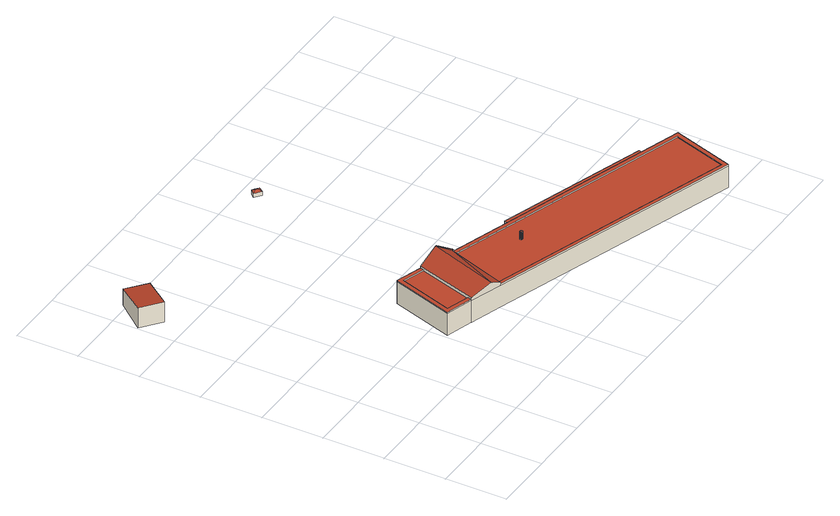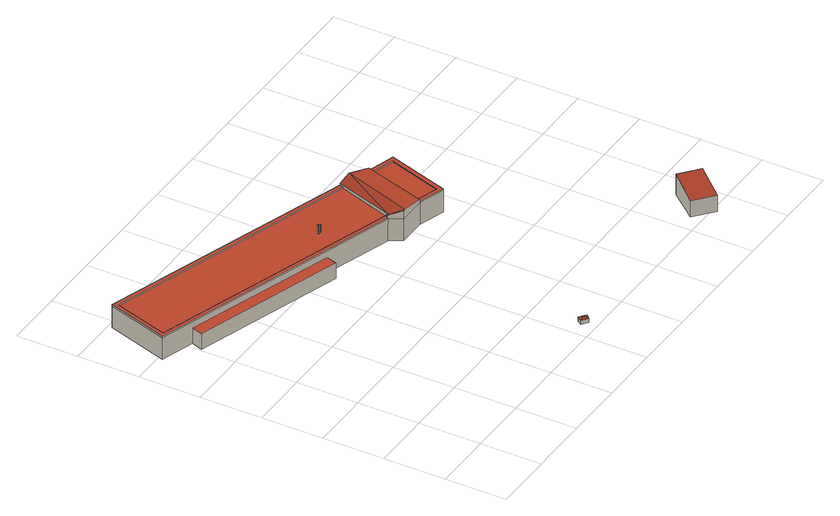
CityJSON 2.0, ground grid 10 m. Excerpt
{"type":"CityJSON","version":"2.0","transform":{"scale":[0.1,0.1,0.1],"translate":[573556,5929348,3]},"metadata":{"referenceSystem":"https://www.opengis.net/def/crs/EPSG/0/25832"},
"CityObjects":{
"building1":{"type":"Building","attributes":{"Grundfläche 2D":"24.345003","Grundhöhe NN":"3.806"},"geometry":[{"type":"Solid","lod":"3","boundaries":[[[[0,1,2,3]],[[4,5,3,2]],[[5,6,0,3]],[[6,7,1,0]],[[7,4,2,1]],[[7,6,5,4]]]],"semantics":{"surfaces":[{"type":"RoofSurface"},{"type":"WallSurface"},{"type":"GroundSurface"}],"values":[[0,1,1,1,1,2]]}}]},
"building2":{"type":"Building","attributes":{"Grundfläche 2D":"617.825465","Grundhöhe NN":"3.947"},"children":["building2-1"],"geometry":[{"type":"Solid","lod":"3","boundaries":[[[[8,9,10,11,12,13,14,15]],[[16,17,18,19,20,21,22,23,24,25,26,27]],[[28,29,30]],[[28,31,32,29]],[[33,34,31]],[[34,35,31]],[[35,32,31]],[[36,34,33]],[[37,29,32,38,39,40]],[[41,42,43,44]],[[45,46,47,48,49]],[[50,51,52,53]],[[11,10,44,43]],[[12,11,43,42]],[[13,12,42,41]],[[54,55,15,14]],[[55,56,8,15]],[[57,9,8,56]],[[58,59,20,19]],[[59,60,21,20]],[[60,61,22,21]],[[48,16,27,26,45,49]],[[17,16,48,47]],[[18,17,47,46]],[[31,28,30,19,18,46,45,26,25]],[[25,24,33,31]],[[24,23,36,33]],[[23,22,61,62,35,34,36]],[[62,63,54,14,38,32,35]],[[10,9,40,39,38,14,13,41,44]],[[64,37,40,9,57]],[[64,58,19,30,29,37]],[[62,61,65,66]],[[67,54,63,62,66,68]],[[55,54,67,69]],[[56,55,69,70]],[[57,56,70,71]],[[64,57,71,72]],[[73,59,58,64,72,74]],[[60,59,73,75]],[[51,76,65,61,60,75,77,52]],[[53,52,77,78]],[[50,53,78,79]],[[51,50,79,76]],[[71,70,69,67,68,66,65,76,79,78,77,75,73,74,72]]]],"semantics":{"surfaces":[{"type":"RoofSurface"},{"type":"WallSurface"},{"type":"GroundSurface"}],"values":[[0,0,0,0,0,0,0,0,0,0,0,0,1,1,1,1,1,1,1,1,1,1,1,1,1,1,1,1,1,1,1,1,1,1,1,1,1,1,1,1,1,1,1,1,2]]}}]},
"building2-1":{"type":"BuildingInstallation","parents":["building2"],"geometry":[{"type":"MultiSurface","lod":"3","boundaries":[[[80,81,82,83,84,85,86,87,88,89,90,91,92,93,94,95]],[[82,81,96,97]],[[83,82,97,98]],[[81,80,99,96]],[[84,83,98,100]],[[85,84,100,101]],[[86,85,101,102]],[[87,86,102,103]],[[88,87,103,104]],[[89,88,104,105]],[[90,89,105,106]],[[91,90,106,107]],[[92,91,107,108]],[[93,92,108,109]],[[94,93,109,110]],[[95,94,110,111]],[[80,95,111,99]]],"semantics":{"surfaces":[{"type":"RoofSurface"},{"type":"WallSurface"}],"values":[0,1,1,1,1,1,1,1,1,1,1,1,1,1,1,1,1]}}]},
"building3":{"type":"Building","attributes":{"Grundfläche 2D":"1.274467","Grundhöhe NN":"3.786"},"geometry":[{"type":"Solid","lod":"3","boundaries":[[[[112,113,114]],[[115,116,117,113,112]],[[118,117,116]],[[119,114,113,117,118]],[[112,114,120,121]],[[116,115,112,121,122]],[[118,116,122,123]],[[114,119,118,123,120]],[[122,121,120,123]]]],"semantics":{"surfaces":[{"type":"RoofSurface"},{"type":"WallSurface"},{"type":"GroundSurface"}],"values":[[0,0,0,0,1,1,1,1,2]]}}]}
},
"vertices":[
[41,608,36],[3,562,43],[34,536,43],[72,582,36],[34,536,8],[72,582,8],[41,608,8],[3,562,8],
[205,172,49],[249,159,49],[251,165,49],[213,177,49],[241,265,49],[278,253,49],[280,259,49],[237,273,49],[740,104,49],[712,15,49],[304,147,49],[302,141,49],[716,7,49],[748,108,49],[337,240,49],[337,239,49],[336,237,49],[334,239,49],[333,235,49],[335,234,49],[333,235,53],[285,146,61],[302,141,52],[334,239,53],[322,259,61],[336,237,53],[337,240,53],[325,259,60],[337,239,53],[249,158,52],[280,259,52],[278,253,52],[249,159,52],[278,253,47],[241,265,47],[213,177,47],[251,165,47],[333,235,47],[304,147,47],[712,15,47],[740,104,47],[335,234,47],[454,222,36],[448,204,36],[693,125,36],[699,143,36],[280,259,47],[237,273,47],[205,172,47],[249,159,47],[302,141,47],[716,7,47],[748,108,47],[337,240,47],[325,259,47],[322,259,47],[249,158,47],[337,240,9],[325,259,9],[280,259,9],[322,259,9],[237,273,9],[205,172,9],[249,159,9],[249,158,9],[716,7,9],[302,141,9],[748,108,9],[448,204,9],[693,125,9],[699,143,9],[454,222,9],
[416,170,60],[416,171,60],[417,171,60],[417,172,60],[417,173,60],[417,174,60],[416,174,60],[415,174,60],[414,174,60],[413,174,60],[413,173,60],[413,172,60],[413,171,60],[414,171,60],[414,170,60],[415,170,60],[416,171,47],[417,171,47],[417,172,47],[416,170,47],[417,173,47],[417,174,47],[416,174,47],[415,174,47],[414,174,47],[413,174,47],[413,173,47],[413,172,47],[413,171,47],[414,171,47],[414,170,47],[415,170,47],
[361,579,15],[368,580,17],[367,586,15],[364,576,15],[371,570,15],[371,577,17],[377,578,15],[371,583,15],[367,586,8],[361,579,8],[371,570,8],[377,578,8]
]}
